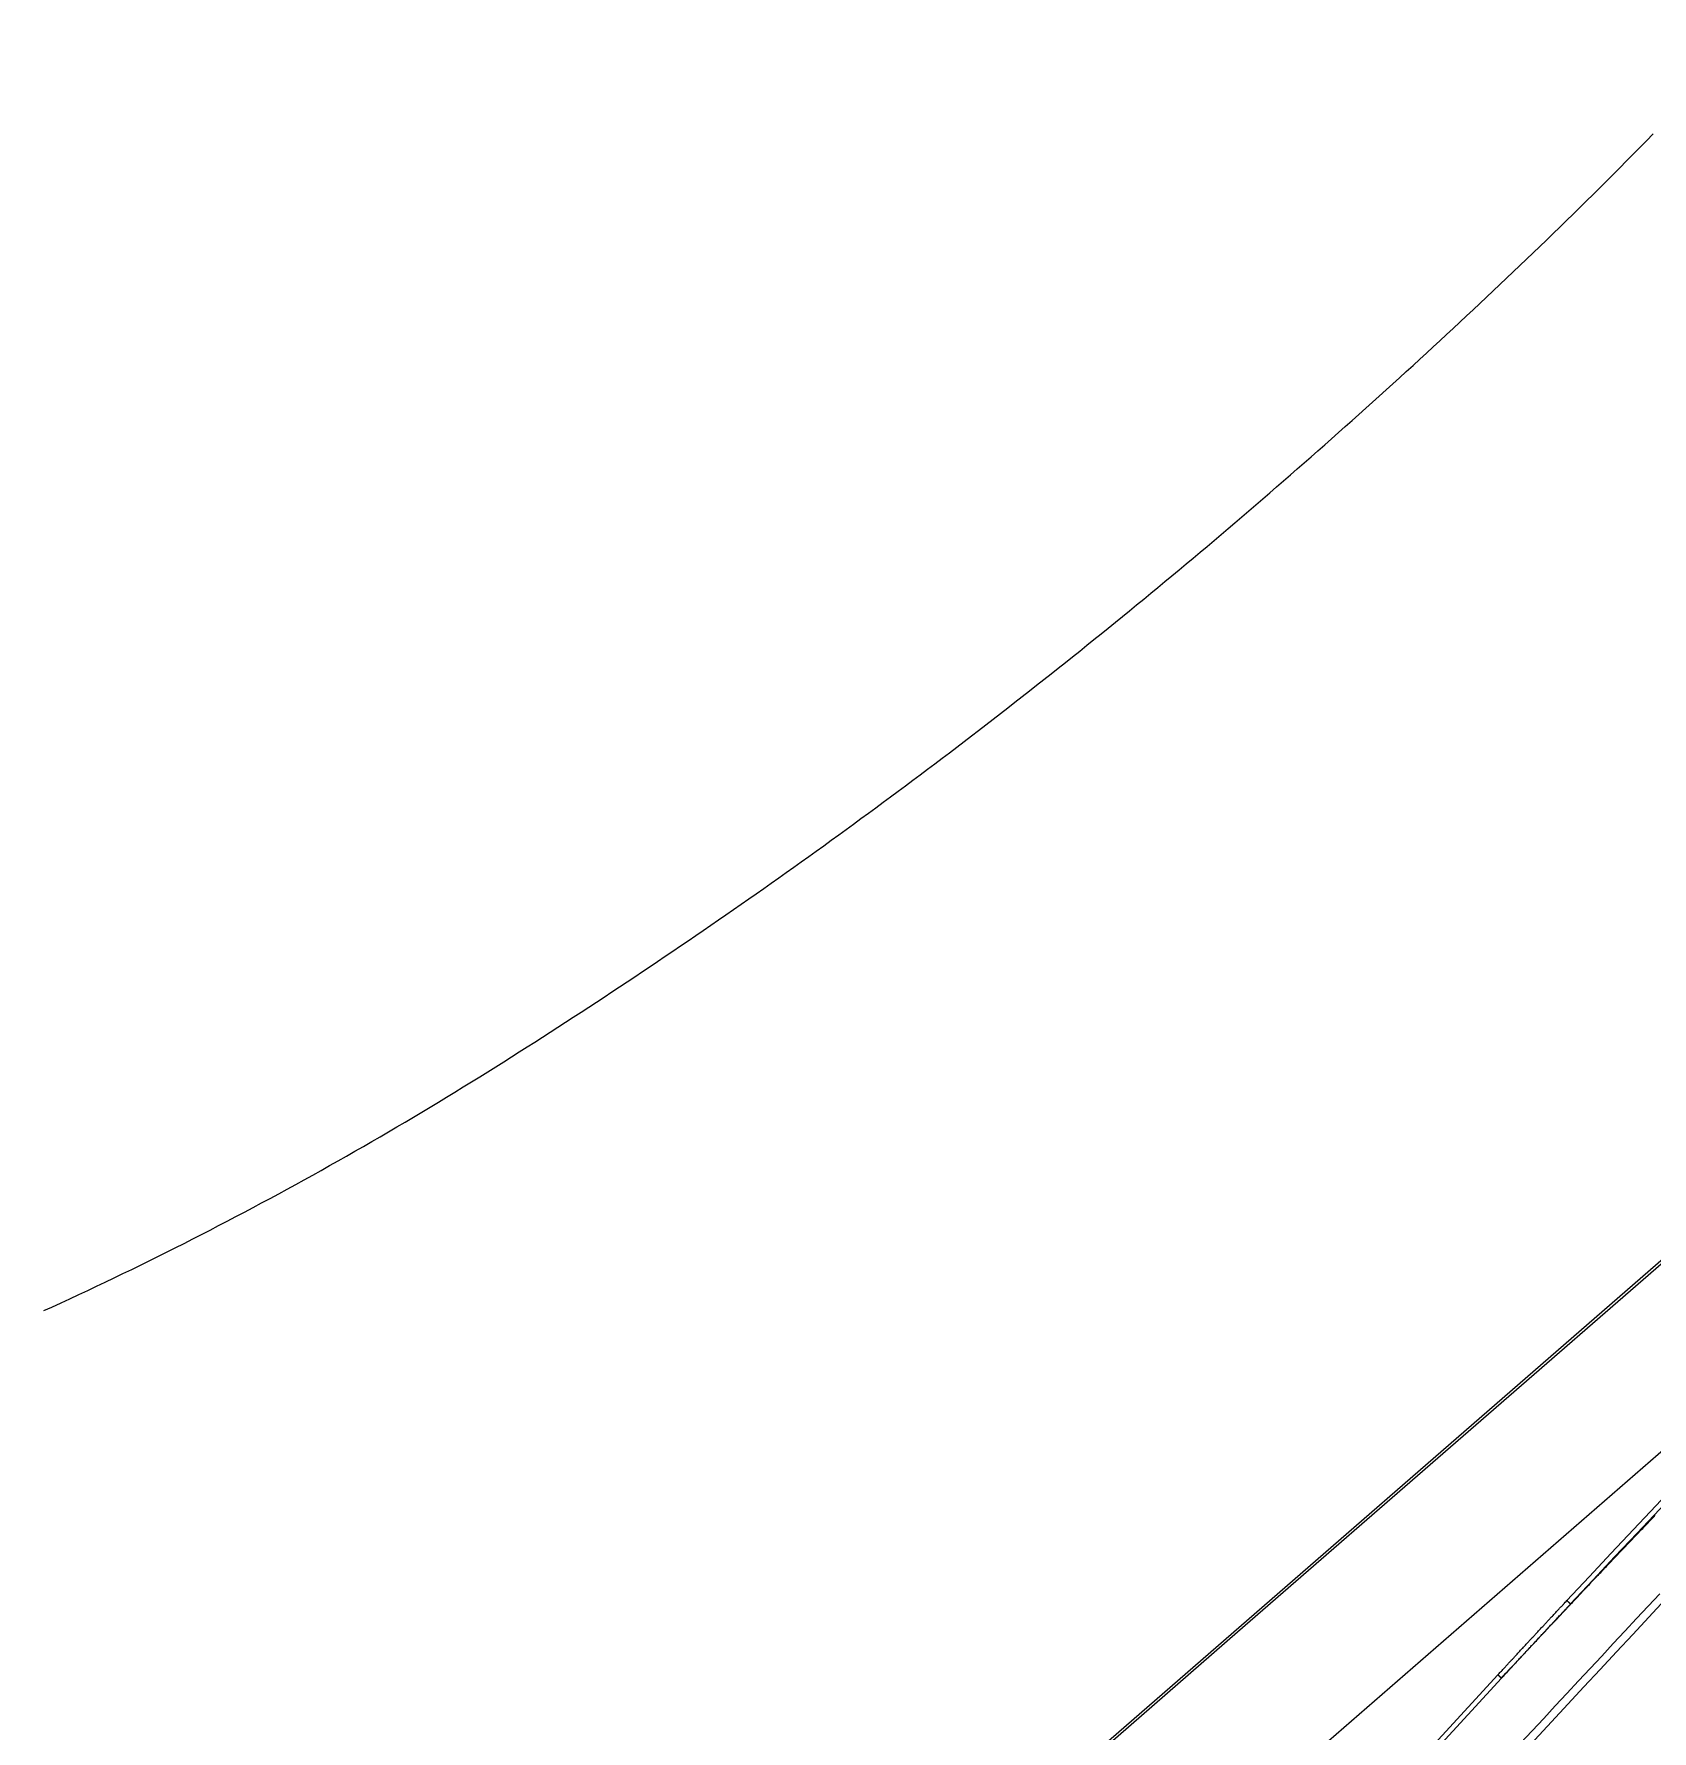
# Model space of a CAD drawing. Extents: x 527 to 614, y 487 to 635.
# Drawn here: x 592.73 to 597.58, y 515.69 to 520.78 of the extents above; entities that cross this region are included whole.
import ezdxf

# ---------------------------------------------------------------- set-up
doc = ezdxf.new("R2010")
doc.units = 0
doc.header["$MEASUREMENT"] = 0
doc.layers.add('1', color=4, linetype='Continuous')
doc.layers.add('204', color=7, linetype='Continuous')

# ---------------------------------------------------------------- blocks, each defined once
blk = doc.blocks.new('55')
at = {"layer": '204', "color": 4, "linetype": 'Continuous'}
for p, q in [((-0.638043, 0.807615), (-6.263176, -4.08224)), ((-0.838045, 0.644162), (-7.632718, -5.262357)), ((-4.838795, -3.407174), (-6.270429, -4.651675)), ((-6.263176, -4.08224), (-7.498555, -5.156138)), ((-6.034691, -4.809922), (-5.482645, -4.210517)), ((-6.02403, -4.819741), (-5.472006, -4.220315))]:
    blk.add_line(p, q, dxfattribs=at)
for points in [[(-1.030664, 0.295698, -0.00000094), (-1.065456, 0.258308)], [(-1.100247, 0.220917, -0.00000086), (-1.13504, 0.183527)], [(-1.169832, 0.146137, -0.00000077), (-1.204625, 0.108746)], [(-1.239418, 0.071355, -0.00000068), (-1.274211, 0.033965)], [(-1.309005, -0.003426, -0.0000006), (-1.343799, -0.040817)], [(-1.378593, -0.078208, -0.00000051), (-1.413388, -0.1156)], [(-1.448182, -0.152991, -0.00000042), (-1.482977, -0.190382)], [(-1.517772, -0.227774, -0.00000034), (-1.552567, -0.265165)], [(-1.587362, -0.302557, -0.00000025), (-1.622158, -0.339948)], [(-1.656953, -0.37734, -0.00000016), (-1.691748, -0.414732)], [(-1.726544, -0.452123, -0.00000007), (-1.76134, -0.489515)], [(-1.865726, -0.60169, 0.00000006), (-1.900522, -0.639082)], [(-1.935318, -0.676474, 0.00000005), (-1.970113, -0.713866)], [(-2.004909, -0.751257, 0.00000005), (-2.039704, -0.788649)], [(-2.0745, -0.826041, 0.00000005), (-2.109295, -0.863433)], [(-2.144091, -0.900825, 0.00000005), (-2.178886, -0.938217)], [(-2.213682, -0.975608, 0.00000005), (-2.248478, -1.013)], [(-2.283273, -1.050392, 0.00000005), (-2.318069, -1.087784)], [(-2.352864, -1.125176, 0.00000005), (-2.38766, -1.162568)], [(-2.422455, -1.19996, 0.00000005), (-2.45725, -1.237351)], [(-2.492046, -1.274743, 0.00000005), (-2.526841, -1.312135)], [(-2.561637, -1.349527, 0.00000005), (-2.596432, -1.386919)], [(-2.631228, -1.424311, 0.00000005), (-2.666023, -1.461703)], [(-2.700818, -1.499095, 0.00000005), (-2.735614, -1.536487)], [(-2.770409, -1.573879, 0.00000005), (-2.805205, -1.611271)], [(-2.84, -1.648663, 0.00000005), (-2.874795, -1.686055)], [(-2.909591, -1.723447, 0.00000005), (-2.944386, -1.760839)], [(-2.979181, -1.798231, 0.00000005), (-3.013977, -1.835623)], [(-3.048772, -1.873015, 0.00000005), (-3.083567, -1.910407)], [(-3.118363, -1.947799, 0.00000005), (-3.153158, -1.985191)], [(-3.187953, -2.022583, 0.00000005), (-3.222749, -2.059975)], [(-3.257544, -2.097367, 0.00000005), (-3.292339, -2.134759)], [(-3.327135, -2.172151, 0.00000005), (-3.36193, -2.209543)], [(-3.396725, -2.246935, 0.00000005), (-3.43152, -2.284328)], [(-3.466316, -2.32172, 0.00000005), (-3.501111, -2.359112)], [(-3.535906, -2.396504, 0.00000005), (-3.570701, -2.433896)], [(-3.605496, -2.471288, 0.00000005), (-3.640292, -2.50868)], [(-3.675087, -2.546073, 0.00000005), (-3.709882, -2.583465)], [(-3.744677, -2.620857, 0.00000005), (-3.779472, -2.658249)], [(-3.814267, -2.695641, 0.00000005), (-3.849063, -2.733033)], [(-3.883858, -2.770426, 0.00000005), (-3.918653, -2.807818)], [(-3.953448, -2.84521, 0.00000005), (-3.988243, -2.882602)], [(-4.023038, -2.919995, 0.00000005), (-4.057833, -2.957387)], [(-4.092628, -2.994779, 0.00000005), (-4.127423, -3.032171)], [(-4.162218, -3.069564, 0.00000005), (-4.197014, -3.106956)], [(-4.231809, -3.144348, 0.00000005), (-4.266604, -3.18174)], [(-4.301399, -3.219133, 0.00000005), (-4.336194, -3.256525)], [(-4.370989, -3.293917, 0.00000005), (-4.405784, -3.33131)], [(-4.440579, -3.368702, 0.00000005), (-4.475374, -3.406094)], [(-4.510169, -3.443487, 0.00000005), (-4.544964, -3.480879)], [(-4.579759, -3.518271, 0.00000005), (-4.614554, -3.555664)], [(-4.649349, -3.593056, 0.00000005), (-4.684144, -3.630448)], [(-4.718938, -3.667841, 0.00000005), (-4.753733, -3.705233)], [(-4.788528, -3.742626, 0.00000005), (-4.823323, -3.780018)], [(-4.858118, -3.81741, 0.00000005), (-4.892913, -3.854803)], [(-4.927708, -3.892195, 0.00000006), (-4.962503, -3.929588)], [(-4.997298, -3.96698, 0.00000006), (-5.032093, -4.004373), (-5.066888, -4.041765, 0.00000006), (-5.101682, -4.079158), (-5.136476, -4.116549, 0.00000006), (-5.171272, -4.153943), (-5.206071, -4.19134, 0.00000005), (-5.240862, -4.228728), (-5.275639, -4.266101, 0.00000006), (-5.310451, -4.303513), (-5.345316, -4.340981, 0.00000005), (-5.380041, -4.378298), (-5.414557, -4.415391, 0.00000008), (-5.44963, -4.453083), (-5.485522, -4.491655, -0.00000005), (-5.51922, -4.527868), (-5.549684, -4.560606, 0.00000062), (-5.588809, -4.602653), (-5.649071, -4.667417, 0.00000318), (-5.727989, -4.752233)], [(-0.88808, 0.413868, -0.00000008), (-0.936805, 0.361503)], [(-0.98553, 0.309139, -0.00000008), (-1.034255, 0.256774)], [(-1.082979, 0.204409, -0.00000006), (-1.131704, 0.152045)], [(-1.180429, 0.09968, -0.00000004), (-1.229154, 0.047316)], [(-1.277879, -0.005049, -0.00000003), (-1.326604, -0.057414)], [(-1.667679, -0.423967, 0.00000004), (-1.716404, -0.476332)], [(-1.765129, -0.528696, 0.00000005), (-1.813854, -0.581061)], [(-1.862579, -0.633426, 0.00000006), (-1.911304, -0.685791)], [(-1.960029, -0.738156, 0.00000006), (-2.008754, -0.79052)], [(-2.057479, -0.842885, 0.00000006), (-2.106204, -0.89525)], [(-2.154929, -0.947615, 0.00000006), (-2.203654, -0.99998)], [(-2.252379, -1.052345, 0.00000006), (-2.301104, -1.10471)], [(-2.349829, -1.157075, 0.00000006), (-2.398553, -1.20944)], [(-2.447278, -1.261805, 0.00000006), (-2.496003, -1.31417)], [(-2.544728, -1.366535, 0.00000006), (-2.593453, -1.4189)], [(-2.642177, -1.471265, 0.00000006), (-2.690902, -1.52363)], [(-2.739627, -1.575995, 0.00000006), (-2.788352, -1.62836)], [(-2.837076, -1.680725, 0.00000006), (-2.885801, -1.73309)], [(-2.934526, -1.785455, 0.00000006), (-2.983251, -1.83782)], [(-3.031975, -1.890185, 0.00000006), (-3.0807, -1.94255)], [(-3.129424, -1.994915, 0.00000006), (-3.178149, -2.04728)], [(-3.226874, -2.099646, 0.00000006), (-3.275598, -2.152011)], [(-3.324323, -2.204376, 0.00000006), (-3.373047, -2.256741)], [(-3.421772, -2.309106, 0.00000006), (-3.470497, -2.361471)], [(-3.519221, -2.413837, 0.00000006), (-3.567946, -2.466202)], [(-3.61667, -2.518567, 0.00000006), (-3.665395, -2.570932)], [(-3.714119, -2.623298, 0.00000006), (-3.762844, -2.675663)], [(-3.811568, -2.728028, 0.00000006), (-3.860293, -2.780394)], [(-3.909017, -2.832759, 0.00000006), (-3.957741, -2.885124)], [(-4.006466, -2.93749, 0.00000006), (-4.05519, -2.989855)], [(-4.103915, -3.04222, 0.00000006), (-4.152639, -3.094586)], [(-4.201363, -3.146951, 0.00000006), (-4.250088, -3.199317)], [(-4.298812, -3.251682, 0.00000006), (-4.347536, -3.304048)], [(-4.39626, -3.356413, 0.00000006), (-4.444985, -3.408778)], [(-4.493709, -3.461144, 0.00000006), (-4.542433, -3.513509)], [(-4.591158, -3.565875, 0.00000006), (-4.639882, -3.61824)], [(-4.688606, -3.670606, 0.00000006), (-4.73733, -3.722972)], [(-4.786055, -3.775338, 0.00000007), (-4.834778, -3.827703)], [(-4.883501, -3.880067, 0.00000007), (-4.932227, -3.932434)], [(-4.980957, -3.984806, 0.00000006), (-5.029675, -4.037165), (-5.078374, -4.089504, 0.00000007), (-5.127123, -4.141896), (-5.175946, -4.194368, 0.00000008), (-5.224571, -4.246628), (-5.272906, -4.298575, 0.00000013), (-5.32202, -4.35136), (-5.372281, -4.405377, 0.00000015), (-5.419468, -4.456092), (-5.462129, -4.501941, 0.00000026), (-5.516918, -4.560825), (-5.601305, -4.651521, 0.00000027), (-5.711819, -4.770296)], [(-5.472013, -4.220326), (-5.458522, -4.205859, -0.00004892), (-5.445029, -4.191395), (-5.431533, -4.176934, -0.00004887), (-5.418035, -4.162476), (-5.404534, -4.148022, -0.00006178), (-5.39103, -4.133572), (-5.377522, -4.119126, -0.00007141), (-5.36401, -4.104685), (-5.350495, -4.090249, -0.00008188), (-5.336975, -4.075818), (-5.32345, -4.061393, -0.00009214), (-5.309921, -4.046973), (-5.296387, -4.03256, -0.00010247), (-5.282848, -4.018154), (-5.269303, -4.003754, -0.00011279), (-5.255752, -3.989362), (-5.242195, -3.974977, -0.00012311), (-5.228631, -3.9606), (-5.215062, -3.946231, -0.00013345), (-5.201485, -3.931871), (-5.187901, -3.917519, -0.00014379), (-5.17431, -3.903177), (-5.160711, -3.888844, -0.00015418), (-5.147104, -3.874521), (-5.133487, -3.860206, -0.0001644), (-5.119866, -3.845905), (-5.106241, -3.83162, -0.00017527), (-5.092593, -3.817332), (-5.078915, -3.803034, -0.00018388), (-5.065283, -3.788805), (-5.051724, -3.774673, -0.00020063), (-5.037934, -3.760326), (-5.023811, -3.74566, -0.00019009), (-5.010545, -3.731898)], [(-5.482639, -4.210514), (-5.480581, -4.208278, -0.00004389), (-5.478523, -4.206042), (-5.476463, -4.203806, -0.00004396), (-5.474402, -4.201569), (-5.472341, -4.199332, -0.00001808), (-5.47028, -4.197096), (-5.468219, -4.194859, -0.00001436), (-5.466157, -4.192623), (-5.464095, -4.190387, -0.00001542), (-5.462034, -4.188151), (-5.459972, -4.185915, -0.00001547), (-5.45791, -4.183679), (-5.455848, -4.181443, -0.00001578), (-5.453785, -4.179208), (-5.451723, -4.176972, -0.00001603), (-5.44966, -4.174737), (-5.447597, -4.172502, -0.00001629), (-5.445535, -4.170267), (-5.443471, -4.168032, -0.00001655), (-5.441408, -4.165797), (-5.439345, -4.163562, -0.00001681), (-5.437281, -4.161328), (-5.435218, -4.159094, -0.00001705), (-5.433154, -4.156859), (-5.43109, -4.154625, -0.00001717), (-5.429026, -4.152391), (-5.426962, -4.150158, -0.00001743), (-5.424897, -4.147924), (-5.422833, -4.145691, -0.00001773), (-5.420768, -4.143457), (-5.418703, -4.141224, -0.00001802), (-5.416638, -4.138991), (-5.414573, -4.136758, -0.00001832), (-5.412507, -4.134525), (-5.410442, -4.132293, -0.00001861), (-5.408376, -4.13006), (-5.40631, -4.127828, -0.00001891), (-5.404244, -4.125596), (-5.402178, -4.123364, -0.0000192), (-5.400111, -4.121132), (-5.398045, -4.118901, -0.0000195), (-5.395978, -4.116669), (-5.393911, -4.114438, -0.0000198), (-5.391844, -4.112207), (-5.389777, -4.109976, -0.00002009), (-5.387709, -4.107745), (-5.385641, -4.105514, -0.00002039), (-5.383574, -4.103284), (-5.381506, -4.101054, -0.00002068), (-5.379437, -4.098824), (-5.377369, -4.096594, -0.00002098), (-5.3753, -4.094364), (-5.373232, -4.092134, -0.00002127), (-5.371163, -4.089905), (-5.369093, -4.087676, -0.00002157), (-5.367024, -4.085447), (-5.364954, -4.083218, -0.00002186), (-5.362885, -4.080989), (-5.360815, -4.078761, -0.00002216), (-5.358745, -4.076532), (-5.356674, -4.074304, -0.00002245), (-5.354604, -4.072076), (-5.352533, -4.069848, -0.00002275), (-5.350462, -4.067621), (-5.348391, -4.065394, -0.00002304), (-5.346319, -4.063166), (-5.344248, -4.060939, -0.00002334), (-5.342176, -4.058713), (-5.340104, -4.056486, -0.00002363), (-5.338032, -4.05426), (-5.335959, -4.052033, -0.00002393), (-5.333887, -4.049807), (-5.331814, -4.047582, -0.00002423), (-5.329741, -4.045356), (-5.327667, -4.043131, -0.00002452), (-5.325594, -4.040905), (-5.32352, -4.03868, -0.00002482), (-5.321446, -4.036456), (-5.319372, -4.034231, -0.00002511), (-5.317298, -4.032007), (-5.315223, -4.029783, -0.00002541), (-5.313148, -4.027559), (-5.311073, -4.025335, -0.0000257), (-5.308998, -4.023111), (-5.306922, -4.020888, -0.00002599), (-5.304846, -4.018665), (-5.302771, -4.016443, -0.0000263), (-5.300694, -4.01422), (-5.298613, -4.011993, -0.00002657), (-5.296541, -4.009775), (-5.29448, -4.007571, -0.00002685), (-5.292387, -4.005331), (-5.290244, -4.00304, -0.00002761), (-5.288231, -4.000889), (-5.286412, -3.998944, -0.00002035), (-5.284075, -3.996447), (-5.280478, -3.992599, 0.00004793), (-5.275768, -3.98756)], [(-5.472013, -4.220326), (-5.469427, -4.217535, -0.00002583), (-5.466842, -4.214745), (-5.464258, -4.211955, -0.00002588), (-5.461674, -4.209167), (-5.459089, -4.206379, -0.00002047), (-5.456505, -4.203592), (-5.453921, -4.200805, -0.00001644), (-5.451337, -4.198019), (-5.448752, -4.195232, -0.0000133), (-5.446168, -4.192446), (-5.443583, -4.18966, -0.00001358), (-5.440999, -4.186874), (-5.438414, -4.184088, -0.00001376), (-5.435828, -4.181302), (-5.433243, -4.178516, -0.00001397), (-5.430658, -4.175731), (-5.428072, -4.172946, -0.00001417), (-5.425486, -4.17016), (-5.422901, -4.167375, -0.00001434), (-5.420315, -4.164591), (-5.417728, -4.161806, -0.00001442), (-5.415142, -4.159021), (-5.412555, -4.156237, -0.00001466), (-5.409969, -4.153453), (-5.407382, -4.150669, -0.00001487), (-5.404795, -4.147885), (-5.402208, -4.145101, -0.00001509), (-5.39962, -4.142317), (-5.397033, -4.139534, -0.00001531), (-5.394445, -4.13675), (-5.391857, -4.133967, -0.00001553), (-5.389269, -4.131184), (-5.386681, -4.128402, -0.00001574), (-5.384092, -4.125619), (-5.381504, -4.122836, -0.00001596), (-5.378915, -4.120054), (-5.376326, -4.117272, -0.00001618), (-5.373737, -4.11449), (-5.371148, -4.111708, -0.0000164), (-5.368558, -4.108927), (-5.365968, -4.106145, -0.00001661), (-5.363379, -4.103364), (-5.360789, -4.100583, -0.00001683), (-5.358198, -4.097802), (-5.355608, -4.095021, -0.00001705), (-5.353017, -4.09224), (-5.350426, -4.08946, -0.00001727), (-5.347835, -4.08668), (-5.345244, -4.0839, -0.00001749), (-5.342653, -4.08112), (-5.340061, -4.07834, -0.0000177), (-5.337469, -4.07556), (-5.334877, -4.072781, -0.00001792), (-5.332285, -4.070002), (-5.329693, -4.067223, -0.00001814), (-5.3271, -4.064444), (-5.324507, -4.061666, -0.00001836), (-5.321914, -4.058887), (-5.319321, -4.056109, -0.00001858), (-5.316727, -4.053331), (-5.314134, -4.050553, -0.00001879), (-5.31154, -4.047776), (-5.308946, -4.044998, -0.00001901), (-5.306351, -4.042221), (-5.303756, -4.039443, -0.00001922), (-5.301162, -4.036667), (-5.298568, -4.033892, -0.00001949), (-5.295972, -4.031114), (-5.293371, -4.028332, -0.00001953), (-5.290781, -4.025562), (-5.288205, -4.022808, -0.00002036), (-5.285589, -4.02001), (-5.28291, -4.017147, -0.0000186), (-5.280396, -4.014459), (-5.278122, -4.01203, -0.00002658), (-5.275202, -4.008909), (-5.270703, -4.004104, -0.00002263), (-5.264811, -3.997812)], [(-5.275768, -3.98756), (-5.275377, -3.987926, -0.00000013), (-5.274982, -3.988296), (-5.274583, -3.98867, -0.00000013), (-5.274179, -3.989047), (-5.273773, -3.989428, 0.00000077), (-5.273366, -3.98981), (-5.272957, -3.990192, 0.0000015), (-5.272548, -3.990575), (-5.27214, -3.990957, 0.00000237), (-5.271734, -3.991338), (-5.271331, -3.991715, 0.00000333), (-5.270932, -3.992088), (-5.270539, -3.992457, 0.00000445), (-5.270151, -3.99282), (-5.269772, -3.993175, 0.00000579), (-5.2694, -3.993523), (-5.269039, -3.993862, 0.00000744), (-5.268687, -3.994191), (-5.268348, -3.994508, 0.00000952), (-5.26802, -3.994815), (-5.267706, -3.995109, 0.00001224), (-5.267406, -3.99539), (-5.267121, -3.995656, 0.0000159), (-5.266851, -3.995909), (-5.266597, -3.996146, 0.00002105), (-5.26636, -3.996368), (-5.26614, -3.996574, 0.00002867), (-5.265936, -3.996765), (-5.26575, -3.996939, 0.00004044), (-5.265581, -3.997097), (-5.26543, -3.997238, 0.00006122), (-5.265295, -3.997363), (-5.265178, -3.997473, 0.00009753), (-5.265078, -3.997566), (-5.264996, -3.997642, 0.00019471), (-5.264927, -3.997706), (-5.264865, -3.997763, 0.00104267), (-5.264811, -3.997812)], [(-5.482639, -4.210514), (-5.482435, -4.210703, 0.00010397), (-5.48223, -4.210893), (-5.482026, -4.211082, 0.00010427), (-5.481822, -4.211271), (-5.481618, -4.21146, 0.00008703), (-5.481414, -4.211648), (-5.481211, -4.211836, 0.00007455), (-5.481008, -4.212023), (-5.480805, -4.21221, 0.00006107), (-5.480604, -4.212397), (-5.480402, -4.212582, 0.00004792), (-5.480202, -4.212767), (-5.480002, -4.212951, 0.00003461), (-5.479803, -4.213134), (-5.479606, -4.213316, 0.00002109), (-5.479409, -4.213498), (-5.479213, -4.213678, 0.00000743), (-5.479019, -4.213857), (-5.478825, -4.214035, -0.0000007), (-5.478633, -4.214212), (-5.478443, -4.214387, 0.00000017), (-5.478254, -4.214561), (-5.478066, -4.214734, -0.00000005), (-5.47788, -4.214905), (-5.477696, -4.215075, 0.00000001), (-5.477513, -4.215243), (-5.477333, -4.21541), (-5.477154, -4.215575), (-5.476976, -4.215738), (-5.476801, -4.215899), (-5.476628, -4.216059), (-5.476457, -4.216216), (-5.476288, -4.216372), (-5.476121, -4.216525), (-5.475957, -4.216677), (-5.475795, -4.216826), (-5.475635, -4.216973), (-5.475478, -4.217118), (-5.475323, -4.217261), (-5.475171, -4.217401), (-5.475021, -4.217539), (-5.474874, -4.217674), (-5.47473, -4.217807), (-5.474588, -4.217938), (-5.474449, -4.218065), (-5.474313, -4.218191), (-5.47418, -4.218313), (-5.47405, -4.218433), (-5.473922, -4.218551, -0.00000002), (-5.473798, -4.218665), (-5.473677, -4.218777, 0.00000012), (-5.473559, -4.218885), (-5.473444, -4.218991, -0.00000485), (-5.473332, -4.219094), (-5.473224, -4.219194, -0.00004461), (-5.473119, -4.219291), (-5.473017, -4.219385, -0.00010272), (-5.472919, -4.219476), (-5.472824, -4.219564, -0.00016892), (-5.472732, -4.219648), (-5.472644, -4.21973, -0.00026201), (-5.472559, -4.219809), (-5.472476, -4.219886, -0.00033967), (-5.472401, -4.219957), (-5.472334, -4.220019, -0.00063346), (-5.472256, -4.220093), (-5.472148, -4.220196, -0.00088526), (-5.472013, -4.220326)]]:
    blk.add_lwpolyline(points, format="xyb", dxfattribs=at)
for radius in [129.19715, 129.18215]:
    blk.add_arc((89.014102, -92.312677), radius, 134.11023, 136.87079, dxfattribs=at)
blk = doc.blocks.new('VANGUARD')
at = {"layer": '1', "color": 2}
blk.add_lwpolyline([(65.857, 11.9267), (65.8809, 11.9376), (65.9084, 11.9503), (65.935, 11.9626), (65.9616, 11.9749), (65.9881, 11.9874), (66.0146, 11.9999), (66.041, 12.0124), (66.0674, 12.0251), (66.0938, 12.0378), (66.1201, 12.0505), (66.1464, 12.0634), (66.1726, 12.0763), (66.1987, 12.0892), (66.2249, 12.1022), (66.251, 12.1153), (66.2771, 12.1285), (66.3031, 12.1417), (66.3291, 12.155), (66.355, 12.1683), (66.3809, 12.1818), (66.4068, 12.1952), (66.4326, 12.2088), (66.4583, 12.2224), (66.4841, 12.236), (66.5098, 12.2498), (66.5354, 12.2635), (66.5611, 12.2774), (66.5866, 12.2913), (66.6121, 12.3053), (66.6376, 12.3193), (66.6631, 12.3334), (66.6885, 12.3475), (66.7138, 12.3618), (66.7392, 12.376), (66.7644, 12.3904), (66.7897, 12.4048), (66.8149, 12.4192), (66.8401, 12.4337), (66.8652, 12.4483), (66.8903, 12.463), (66.9154, 12.4777), (66.9404, 12.4924), (66.9653, 12.5073), (66.9902, 12.5222), (67.0151, 12.5371), (67.04, 12.5521), (67.0648, 12.5672), (67.0896, 12.5823), (67.1145, 12.5976), (67.1392, 12.6129), (67.1638, 12.6281), (67.1881, 12.6433), (67.2121, 12.6584), (67.2358, 12.6733), (67.2593, 12.6882), (67.2826, 12.7029), (67.3058, 12.7177), (67.3289, 12.7324), (67.3521, 12.7473), (67.3753, 12.7622), (67.3984, 12.7771), (67.4216, 12.7921), (67.4447, 12.807), (67.4678, 12.8221), (67.4908, 12.8371), (67.5139, 12.8522), (67.5369, 12.8673), (67.5599, 12.8825), (67.5829, 12.8977), (67.6059, 12.9129), (67.6288, 12.9282), (67.6517, 12.9435), (67.6747, 12.9588), (67.6976, 12.9742), (67.7204, 12.9896), (67.7433, 13.005), (67.7661, 13.0205), (67.7889, 13.036), (67.8117, 13.0516), (67.8345, 13.0671), (67.8572, 13.0827), (67.8799, 13.0984), (67.9026, 13.1141), (67.9253, 13.1298), (67.948, 13.1455), (67.9706, 13.1613), (67.9932, 13.1771), (68.0158, 13.193), (68.0384, 13.2089), (68.061, 13.2248), (68.0835, 13.2408), (68.106, 13.2568), (68.1285, 13.2728), (68.151, 13.2889), (68.1734, 13.305), (68.1958, 13.3211), (68.2182, 13.3373), (68.2406, 13.3535), (68.263, 13.3697), (68.2853, 13.386), (68.3075, 13.4023), (68.3298, 13.4186), (68.352, 13.4349), (68.3742, 13.4513), (68.3964, 13.4678), (68.4186, 13.4842), (68.4407, 13.5007), (68.4627, 13.5172), (68.4848, 13.5337), (68.5069, 13.5503), (68.5289, 13.5668), (68.5508, 13.5835), (68.5728, 13.6001), (68.5947, 13.6168), (68.6167, 13.6335), (68.6385, 13.6503), (68.6604, 13.6671), (68.6822, 13.6838), (68.704, 13.7007), (68.7258, 13.7176), (68.7475, 13.7344), (68.7692, 13.7514), (68.7909, 13.7683), (68.8126, 13.7853), (68.8342, 13.8023), (68.8558, 13.8193), (68.8774, 13.8364), (68.899, 13.8535), (68.9205, 13.8706), (68.942, 13.8878), (68.9635, 13.9049), (68.9849, 13.9221), (69.0063, 13.9394), (69.0277, 13.9566), (69.0491, 13.9739), (69.0704, 13.9912), (69.0918, 14.0086), (69.113, 14.026), (69.1343, 14.0434), (69.1555, 14.0608), (69.1768, 14.0783), (69.1979, 14.0958), (69.2191, 14.1133), (69.2402, 14.1308), (69.2613, 14.1484), (69.2824, 14.166), (69.3035, 14.1836), (69.3245, 14.2013), (69.3455, 14.2189), (69.3664, 14.2366), (69.3874, 14.2544), (69.4083, 14.2721), (69.4292, 14.2899), (69.4501, 14.3077), (69.4709, 14.3256), (69.4917, 14.3434), (69.5125, 14.3613), (69.5333, 14.3792), (69.554, 14.3972), (69.5747, 14.4152), (69.5954, 14.4332), (69.6161, 14.4512), (69.6367, 14.4693), (69.6573, 14.4873), (69.6778, 14.5054), (69.6984, 14.5236), (69.7189, 14.5417), (69.7394, 14.5599), (69.7599, 14.5781), (69.7803, 14.5963), (69.8008, 14.6146), (69.8212, 14.6329), (69.8415, 14.6512), (69.8619, 14.6695), (69.8822, 14.6879), (69.9025, 14.7063), (69.9227, 14.7247), (69.943, 14.7431), (69.9632, 14.7616), (69.9834, 14.7801), (70.0036, 14.7986), (70.0236, 14.8171), (70.0437, 14.8356), (70.0637, 14.8542), (70.0837, 14.8727), (70.1038, 14.8914), (70.1238, 14.91), (70.1438, 14.9287), (70.1638, 14.9475), (70.1838, 14.9663), (70.2037, 14.9851), (70.2237, 15.004), (70.2437, 15.0229), (70.2636, 15.0419), (70.2835, 15.0609), (70.3034, 15.0799), (70.3233, 15.099), (70.3432, 15.1182), (70.3632, 15.1374), (70.3832, 15.1568), (70.4033, 15.1763), (70.4234, 15.1959), (70.4434, 15.2155), (70.4634, 15.2351), (70.4835, 15.2549), (70.5034, 15.2746), (70.5235, 15.2945), (70.5435, 15.3145), (70.5634, 15.3344), (70.5834, 15.3545), (70.6034, 15.3747), (70.6233, 15.3948), (70.6433, 15.4151), (70.6632, 15.4355), (70.6831, 15.4559)], dxfattribs=at)
at = {"layer": '1'}
blk.add_blockref('55', (75.7004, 15.0449), dxfattribs=at)

msp = doc.modelspace()

# ---------------------------------------------------------------- block references
at = {"layer": '1'}
msp.add_blockref('VANGUARD', (526.9005, 505.0267), dxfattribs=at)

doc.saveas('drawing.dxf')
